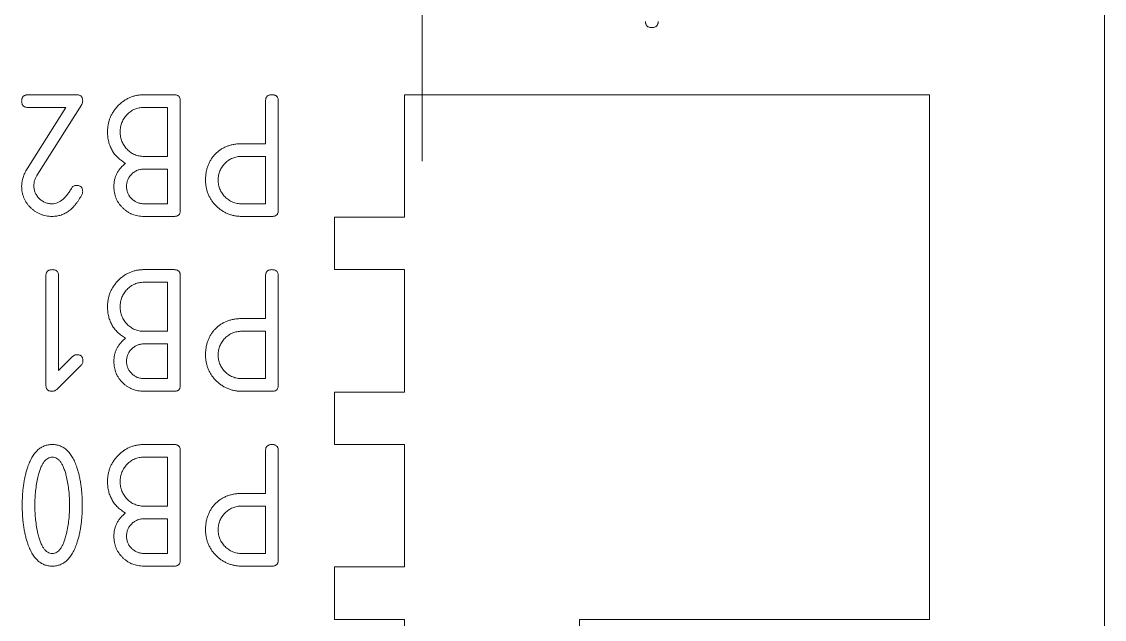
# Model space of a CAD drawing. Header units: inches. Extents: x 0.05 to 2.17, y 6.91 to 8.42.
# Drawn here: x 1.545 to 2.164, y 7.322 to 7.663 of the extents above; entities that cross this region are included whole.
import ezdxf

# ---------------------------------------------------------------- set-up
doc = ezdxf.new("R2010")
doc.units = ezdxf.units.IN
doc.header["$MEASUREMENT"] = 0

# ---------------------------------------------------------------- blocks, each defined once
blk = doc.blocks.new('SW_CENTERMARKSYMBOL_4')
at = {"color": 0, "linetype": 'Continuous', "lineweight": 0}
for p, q in [((0, 0.1), (0, 0.16299)), ((0, 0), (0, 0.1)), ((-0.1, 0), (-0.16299, 0)), ((0, 0), (-0.1, 0)), ((0, 0), (0, -0.1)), ((0, 0), (0.1, 0)), ((0.1, 0), (0.16299, 0)), ((0, -0.1), (0, -0.16299))]:
    blk.add_line(p, q, dxfattribs=at)

msp = doc.modelspace()

# ---------------------------------------------------------------- linework, layer by layer
at = {"color": 7, "linetype": 'Continuous', "lineweight": 15}
for p, q in [((2.16353, 6.92152), (2.16353, 8.42152)), ((1.54813, 7.62152), (1.57604, 7.62152)), ((1.61452, 7.62152), (1.63184, 7.62152)), ((2.06353, 7.62152), (1.76353, 7.62152)), ((1.76353, 7.62152), (1.76353, 7.55152)), ((2.06353, 7.32152), (2.06353, 7.62152)), ((1.54782, 7.57924), (1.56981, 7.61429)), ((1.56981, 7.61429), (1.54813, 7.61429)), ((1.57895, 7.61605), (1.55336, 7.57529)), ((1.62807, 7.61429), (1.61452, 7.61429)), ((1.62807, 7.58629), (1.62807, 7.61429)), ((1.6353, 7.61804), (1.6353, 7.55543)), ((1.68408, 7.59351), (1.68408, 7.61802)), ((1.69131, 7.61804), (1.69131, 7.55543)), ((1.67035, 7.59351), (1.68408, 7.59351)), ((1.61452, 7.58629), (1.62807, 7.58629)), ((1.68408, 7.58629), (1.67053, 7.58629)), ((1.68408, 7.55918), (1.68408, 7.58629)), ((1.62807, 7.57906), (1.61465, 7.57906)), ((1.62807, 7.55918), (1.62807, 7.57906)), ((1.61465, 7.55918), (1.62807, 7.55918)), ((1.67053, 7.55918), (1.68408, 7.55918)), ((1.63185, 7.55196), (1.61461, 7.55196)), ((1.68785, 7.55196), (1.67053, 7.55196)), ((1.76353, 7.55152), (1.72353, 7.55152)), ((1.72353, 7.55152), (1.72353, 7.52152)), ((1.61452, 7.52152), (1.63184, 7.52152)), ((1.72353, 7.52152), (1.76353, 7.52152)), ((1.76353, 7.52152), (1.76353, 7.45152)), ((1.55851, 7.45543), (1.55851, 7.51804)), ((1.56574, 7.51804), (1.56574, 7.46381)), ((1.62807, 7.51429), (1.61452, 7.51429)), ((1.62807, 7.48629), (1.62807, 7.51429)), ((1.6353, 7.51804), (1.6353, 7.45543)), ((1.68408, 7.49351), (1.68408, 7.51802)), ((1.69131, 7.51804), (1.69131, 7.45543)), ((1.67035, 7.49351), (1.68408, 7.49351)), ((1.61452, 7.48629), (1.62807, 7.48629)), ((1.68408, 7.48629), (1.67053, 7.48629)), ((1.68408, 7.45918), (1.68408, 7.48629)), ((1.62807, 7.47906), (1.61465, 7.47906)), ((1.62807, 7.45918), (1.62807, 7.47906)), ((1.56574, 7.46381), (1.57379, 7.47185)), ((1.5787, 7.46693), (1.56504, 7.45333)), ((1.61465, 7.45918), (1.62807, 7.45918)), ((1.67053, 7.45918), (1.68408, 7.45918)), ((1.63185, 7.45196), (1.61461, 7.45196)), ((1.68785, 7.45196), (1.67053, 7.45196)), ((1.76353, 7.45152), (1.72353, 7.45152)), ((1.72353, 7.45152), (1.72353, 7.42152)), ((1.61452, 7.42152), (1.63184, 7.42152)), ((1.72353, 7.42152), (1.76353, 7.42152)), ((1.76353, 7.42152), (1.76353, 7.35152)), ((1.6353, 7.41804), (1.6353, 7.35543)), ((1.68408, 7.39351), (1.68408, 7.41802)), ((1.69131, 7.41804), (1.69131, 7.35543)), ((1.62807, 7.41429), (1.61452, 7.41429)), ((1.62807, 7.38629), (1.62807, 7.41429)), ((1.67035, 7.39351), (1.68408, 7.39351)), ((1.61452, 7.38629), (1.62807, 7.38629)), ((1.68408, 7.38629), (1.67053, 7.38629)), ((1.68408, 7.35918), (1.68408, 7.38629)), ((1.62807, 7.37906), (1.61465, 7.37906)), ((1.62807, 7.35918), (1.62807, 7.37906)), ((1.61465, 7.35918), (1.62807, 7.35918)), ((1.67053, 7.35918), (1.68408, 7.35918)), ((1.63185, 7.35196), (1.61461, 7.35196)), ((1.68785, 7.35196), (1.67053, 7.35196)), ((1.76353, 7.35152), (1.72353, 7.35152)), ((1.72353, 7.35152), (1.72353, 7.32152)), ((1.72353, 7.32152), (1.76353, 7.32152)), ((1.76353, 7.32152), (1.76353, 7.12152)), ((1.86353, 7.08152), (1.86353, 7.32152)), ((1.86353, 7.32152), (2.06353, 7.32152))]:
    msp.add_line(p, q, dxfattribs=at)
for points, knots in [([(1.90484, 7.65996), (1.90456, 7.65997), (1.90403, 7.65999), (1.90328, 7.66014), (1.90264, 7.66041), (1.90211, 7.66079), (1.90171, 7.66128), (1.90142, 7.66188), (1.90126, 7.66258), (1.90124, 7.66308), (1.90123, 7.66335)], [0, 0, 0, 0, 0.149633, 0.28189, 0.40115, 0.511651, 0.621251, 0.734765, 0.860297, 1, 1, 1, 1]), ([(1.90845, 7.66335), (1.90845, 7.66308), (1.90843, 7.66258), (1.90826, 7.66188), (1.90797, 7.66128), (1.90757, 7.66079), (1.90704, 7.66041), (1.90641, 7.66014), (1.90566, 7.65999), (1.90512, 7.65997), (1.90484, 7.65996)], [0, 0, 0, 0, 0.139703, 0.265235, 0.378749, 0.488349, 0.59885, 0.71811, 0.850367, 1, 1, 1, 1]), ([(1.54464, 7.6179), (1.54465, 7.61818), (1.54467, 7.61872), (1.54482, 7.61947), (1.54511, 7.6201), (1.54549, 7.62063), (1.54599, 7.62104), (1.54661, 7.62132), (1.54734, 7.62149), (1.54785, 7.62151), (1.54813, 7.62152)], [0, 0, 0, 0, 0.147514, 0.2779, 0.396465, 0.506856, 0.614905, 0.731241, 0.857381, 1, 1, 1, 1]), ([(1.57604, 7.62152), (1.57632, 7.6215), (1.57683, 7.62149), (1.57756, 7.62133), (1.57818, 7.62107), (1.57868, 7.62067), (1.57906, 7.62016), (1.57935, 7.61956), (1.5795, 7.61884), (1.57952, 7.61833), (1.57953, 7.61806)], [0, 0, 0, 0, 0.1457747, 0.2741428, 0.3920172, 0.50088, 0.6117173, 0.7283586, 0.8567267, 1, 1, 1, 1]), ([(1.59374, 7.60033), (1.59376, 7.60105), (1.5938, 7.60246), (1.59409, 7.60454), (1.59457, 7.60654), (1.59524, 7.60847), (1.59609, 7.61032), (1.59714, 7.61208), (1.59839, 7.61374), (1.5998, 7.61533), (1.60136, 7.61677), (1.60299, 7.61805), (1.60472, 7.61912), (1.60653, 7.62), (1.60842, 7.62067), (1.61038, 7.62118), (1.61242, 7.62146), (1.61381, 7.6215), (1.61452, 7.62152)], [0, 0, 0, 0, 0.065084, 0.128539, 0.190577, 0.252124, 0.313366, 0.375131, 0.438093, 0.502919, 0.567688, 0.630487, 0.691378, 0.752212, 0.812691, 0.873587, 0.935771, 1, 1, 1, 1]), ([(1.63184, 7.62152), (1.63211, 7.6215), (1.63262, 7.62148), (1.63334, 7.62134), (1.63394, 7.62104), (1.63446, 7.62068), (1.63484, 7.62016), (1.63512, 7.61955), (1.63527, 7.61883), (1.63529, 7.61832), (1.6353, 7.61804)], [0, 0, 0, 0, 0.143536, 0.272139, 0.388994, 0.498518, 0.609558, 0.725355, 0.853958, 1, 1, 1, 1]), ([(1.68408, 7.61802), (1.68409, 7.61829), (1.68411, 7.61881), (1.68427, 7.61954), (1.68456, 7.62015), (1.68496, 7.62066), (1.68549, 7.62105), (1.68612, 7.62134), (1.68688, 7.62148), (1.68741, 7.6215), (1.68769, 7.62152)], [0, 0, 0, 0, 0.142325, 0.270585, 0.384466, 0.494192, 0.604355, 0.722675, 0.852791, 1, 1, 1, 1]), ([(1.68769, 7.62152), (1.68797, 7.6215), (1.68851, 7.62148), (1.68926, 7.62134), (1.68989, 7.62105), (1.69043, 7.62068), (1.69082, 7.62017), (1.69111, 7.61955), (1.69128, 7.61883), (1.6913, 7.61832), (1.69131, 7.61804)], [0, 0, 0, 0, 0.147776, 0.278392, 0.397168, 0.506297, 0.616446, 0.730765, 0.857128, 1, 1, 1, 1]), ([(1.54813, 7.61429), (1.54785, 7.6143), (1.54734, 7.61431), (1.54661, 7.61449), (1.54599, 7.61476), (1.54549, 7.61518), (1.54511, 7.6157), (1.54482, 7.61633), (1.54467, 7.61709), (1.54465, 7.61762), (1.54464, 7.6179)], [0, 0, 0, 0, 0.142619, 0.268759, 0.385095, 0.493144, 0.603535, 0.7221, 0.852486, 1, 1, 1, 1]), ([(1.57953, 7.61806), (1.57951, 7.61771), (1.57946, 7.617), (1.57912, 7.61637), (1.57895, 7.61605)], [0, 0, 0, 0, 0.49343, 1, 1, 1, 1]), ([(1.61452, 7.61429), (1.61405, 7.61428), (1.61314, 7.61427), (1.61179, 7.61405), (1.61049, 7.61375), (1.60926, 7.61329), (1.60807, 7.61274), (1.60695, 7.61201), (1.60587, 7.6112), (1.60488, 7.61023), (1.60397, 7.6092), (1.60315, 7.6081), (1.6025, 7.60693), (1.60193, 7.60572), (1.6015, 7.60444), (1.60119, 7.6031), (1.601, 7.60171), (1.60098, 7.60077), (1.60097, 7.60029)], [0, 0, 0, 0, 0.064396, 0.126806, 0.187654, 0.247902, 0.30837, 0.369135, 0.43127, 0.495166, 0.55918, 0.621968, 0.683397, 0.744178, 0.80666, 0.869404, 0.933656, 1, 1, 1, 1]), ([(1.60403, 7.58229), (1.60322, 7.5828), (1.60162, 7.5838), (1.59951, 7.5856), (1.59773, 7.58759), (1.59626, 7.58976), (1.59513, 7.59214), (1.59433, 7.5947), (1.59382, 7.59745), (1.59377, 7.59935), (1.59374, 7.60033)], [0, 0, 0, 0, 0.132444, 0.258043, 0.379321, 0.498503, 0.617298, 0.739303, 0.866051, 1, 1, 1, 1]), ([(1.60097, 7.60029), (1.60098, 7.59981), (1.601, 7.59886), (1.60119, 7.59747), (1.60149, 7.59613), (1.60194, 7.59485), (1.60249, 7.59363), (1.60316, 7.59246), (1.60397, 7.59136), (1.60488, 7.59032), (1.60588, 7.58938), (1.60694, 7.58855), (1.60807, 7.58784), (1.60926, 7.58729), (1.61049, 7.58682), (1.61179, 7.58652), (1.61314, 7.58631), (1.61405, 7.58629), (1.61452, 7.58629)], [0, 0, 0, 0, 0.06633, 0.130568, 0.193932, 0.255785, 0.317145, 0.37856, 0.441335, 0.505336, 0.56877, 0.631289, 0.691696, 0.752151, 0.812386, 0.873221, 0.935618, 1, 1, 1, 1]), ([(1.64975, 7.57273), (1.64977, 7.57349), (1.64979, 7.57496), (1.65007, 7.57712), (1.65052, 7.57916), (1.65114, 7.58111), (1.65195, 7.58294), (1.65295, 7.58465), (1.6541, 7.58627), (1.65545, 7.58776), (1.65692, 7.58912), (1.65852, 7.5903), (1.66024, 7.59128), (1.66205, 7.59211), (1.66398, 7.59273), (1.666, 7.59318), (1.66814, 7.59347), (1.6696, 7.5935), (1.67035, 7.59351)], [0, 0, 0, 0, 0.068717, 0.134459, 0.197768, 0.259523, 0.320051, 0.380045, 0.440313, 0.501403, 0.562462, 0.622636, 0.68263, 0.742941, 0.80388, 0.86677, 0.932141, 1, 1, 1, 1]), ([(1.59736, 7.56901), (1.59737, 7.56967), (1.5974, 7.57098), (1.59775, 7.5729), (1.59827, 7.57471), (1.59899, 7.57644), (1.59995, 7.57806), (1.6011, 7.57958), (1.60246, 7.58102), (1.6035, 7.58186), (1.60403, 7.58229)], [0, 0, 0, 0, 0.129055, 0.254245, 0.376048, 0.496086, 0.616966, 0.739648, 0.867031, 1, 1, 1, 1]), ([(1.67053, 7.58629), (1.67006, 7.58628), (1.66914, 7.58626), (1.6678, 7.58607), (1.66651, 7.58575), (1.66526, 7.58534), (1.66409, 7.58476), (1.66295, 7.5841), (1.66189, 7.58329), (1.66089, 7.58237), (1.65997, 7.58138), (1.65917, 7.58031), (1.6585, 7.57918), (1.65794, 7.578), (1.65751, 7.57676), (1.6572, 7.57547), (1.65701, 7.57412), (1.65699, 7.5732), (1.65698, 7.57273)], [0, 0, 0, 0, 0.06546, 0.128808, 0.190661, 0.251461, 0.312928, 0.373659, 0.436423, 0.500019, 0.563615, 0.626379, 0.68711, 0.747698, 0.809339, 0.871192, 0.93454, 1, 1, 1, 1]), ([(1.54464, 7.56928), (1.54468, 7.5701), (1.54476, 7.57178), (1.54539, 7.57429), (1.5464, 7.57681), (1.54733, 7.57842), (1.54782, 7.57924)], [0, 0, 0, 0, 0.233953, 0.475078, 0.72922, 1, 1, 1, 1]), ([(1.55336, 7.57529), (1.5531, 7.57483), (1.55257, 7.57393), (1.55202, 7.57249), (1.55168, 7.57104), (1.55163, 7.57006), (1.55161, 7.56957)], [0, 0, 0, 0, 0.262922, 0.515349, 0.759133, 1, 1, 1, 1]), ([(1.61465, 7.57906), (1.61398, 7.57902), (1.61266, 7.57896), (1.61076, 7.5784), (1.60903, 7.57746), (1.6075, 7.5762), (1.60621, 7.57468), (1.60526, 7.57298), (1.60468, 7.5711), (1.60462, 7.56979), (1.60458, 7.56912)], [0, 0, 0, 0, 0.128105, 0.250646, 0.374043, 0.501729, 0.628606, 0.750856, 0.87279, 1, 1, 1, 1]), ([(1.56209, 7.55196), (1.56149, 7.55198), (1.56032, 7.55201), (1.5586, 7.55224), (1.55695, 7.55263), (1.55537, 7.55321), (1.55385, 7.55391), (1.55239, 7.55477), (1.55102, 7.55582), (1.54972, 7.55699), (1.54852, 7.55828), (1.54749, 7.55965), (1.5466, 7.56109), (1.54588, 7.5626), (1.54533, 7.56418), (1.54493, 7.56582), (1.54469, 7.56752), (1.54466, 7.56869), (1.54464, 7.56928)], [0, 0, 0, 0, 0.065087, 0.128064, 0.190138, 0.251017, 0.311957, 0.373724, 0.436364, 0.501026, 0.565655, 0.628295, 0.689445, 0.750605, 0.811311, 0.872382, 0.935428, 1, 1, 1, 1]), ([(1.55161, 7.56957), (1.55162, 7.56922), (1.55163, 7.56852), (1.55179, 7.5675), (1.55204, 7.56652), (1.55235, 7.56557), (1.5528, 7.56468), (1.55333, 7.56381), (1.55394, 7.56298), (1.55466, 7.56221), (1.55545, 7.56151), (1.55628, 7.56089), (1.55715, 7.56035), (1.55806, 7.55993), (1.55901, 7.55959), (1.56, 7.55935), (1.56103, 7.55921), (1.56173, 7.55919), (1.56209, 7.55918)], [0, 0, 0, 0, 0.064562, 0.12721, 0.188334, 0.249264, 0.309658, 0.371024, 0.43433, 0.498846, 0.563419, 0.626725, 0.688091, 0.748887, 0.810102, 0.872062, 0.935438, 1, 1, 1, 1]), ([(1.57304, 7.56796), (1.5732, 7.56823), (1.57352, 7.56874), (1.57425, 7.56927), (1.5751, 7.56962), (1.57572, 7.56964), (1.57604, 7.56966)], [0, 0, 0, 0, 0.253392, 0.491961, 0.734391, 1, 1, 1, 1]), ([(1.57604, 7.56966), (1.57632, 7.56965), (1.57683, 7.56963), (1.57756, 7.56948), (1.57817, 7.5692), (1.57867, 7.5688), (1.57907, 7.5683), (1.57935, 7.56769), (1.5795, 7.56696), (1.57952, 7.56645), (1.57953, 7.56617)], [0, 0, 0, 0, 0.145218, 0.273097, 0.391553, 0.5, 0.608447, 0.726903, 0.854782, 1, 1, 1, 1]), ([(1.60458, 7.56912), (1.60462, 7.56845), (1.60468, 7.56715), (1.60526, 7.56527), (1.60621, 7.56356), (1.6075, 7.56205), (1.60903, 7.56078), (1.61077, 7.55986), (1.61266, 7.55928), (1.61398, 7.55922), (1.61465, 7.55918)], [0, 0, 0, 0, 0.127241, 0.248344, 0.371411, 0.498319, 0.626035, 0.74904, 0.871864, 1, 1, 1, 1]), ([(1.67053, 7.55196), (1.66982, 7.55198), (1.66843, 7.55202), (1.66638, 7.55231), (1.6644, 7.55277), (1.66251, 7.55344), (1.6607, 7.5543), (1.65897, 7.55534), (1.65732, 7.55657), (1.65579, 7.55799), (1.65437, 7.55953), (1.65313, 7.56117), (1.6521, 7.56291), (1.65123, 7.56471), (1.65056, 7.56661), (1.6501, 7.56858), (1.64981, 7.57063), (1.64977, 7.57203), (1.64975, 7.57273)], [0, 0, 0, 0, 0.0647948, 0.1279541, 0.1895991, 0.2504661, 0.3116488, 0.3729956, 0.4355625, 0.5, 0.5644375, 0.6270044, 0.6883512, 0.7495339, 0.8104009, 0.8720459, 0.9352052, 1, 1, 1, 1]), ([(1.65698, 7.57273), (1.65699, 7.57227), (1.65701, 7.57135), (1.6572, 7.57), (1.6575, 7.56871), (1.65795, 7.56748), (1.6585, 7.56629), (1.65917, 7.56516), (1.65997, 7.56409), (1.66089, 7.5631), (1.66189, 7.56218), (1.66295, 7.56137), (1.66408, 7.5607), (1.66527, 7.56016), (1.6665, 7.55971), (1.6678, 7.5594), (1.66914, 7.55921), (1.67006, 7.55919), (1.67053, 7.55918)], [0, 0, 0, 0, 0.065465, 0.128819, 0.190678, 0.251701, 0.312893, 0.373629, 0.436398, 0.5, 0.563602, 0.626371, 0.687107, 0.748299, 0.809322, 0.871181, 0.934535, 1, 1, 1, 1]), ([(1.56209, 7.55918), (1.56258, 7.55921), (1.56357, 7.55927), (1.56503, 7.55971), (1.56647, 7.56039), (1.56784, 7.56139), (1.56921, 7.56263), (1.57053, 7.56416), (1.57184, 7.56594), (1.57263, 7.56727), (1.57304, 7.56796)], [0, 0, 0, 0, 0.1003834, 0.2022684, 0.308843, 0.423998, 0.5484756, 0.6853171, 0.8352133, 1, 1, 1, 1]), ([(1.57922, 7.56475), (1.57895, 7.56423), (1.57842, 7.56321), (1.57754, 7.56177), (1.57667, 7.56041), (1.57572, 7.55916), (1.57477, 7.558), (1.57378, 7.55696), (1.57276, 7.556), (1.5717, 7.55516), (1.57062, 7.55439), (1.56949, 7.55374), (1.56834, 7.55318), (1.56714, 7.55275), (1.56593, 7.55239), (1.56468, 7.55213), (1.56339, 7.552), (1.56252, 7.55197), (1.56209, 7.55196)], [0, 0, 0, 0, 0.077961, 0.15219, 0.223907, 0.292609, 0.359143, 0.422763, 0.48419, 0.544178, 0.602917, 0.660013, 0.716725, 0.772647, 0.828584, 0.884684, 0.941861, 1, 1, 1, 1]), ([(1.57953, 7.56617), (1.57952, 7.56592), (1.57951, 7.56542), (1.57931, 7.56497), (1.57922, 7.56475)], [0, 0, 0, 0, 0.511107, 1, 1, 1, 1]), ([(1.61461, 7.55196), (1.61401, 7.55197), (1.61284, 7.55199), (1.61113, 7.55225), (1.60947, 7.55262), (1.60789, 7.55316), (1.60639, 7.55385), (1.60496, 7.55471), (1.6036, 7.55571), (1.60232, 7.55687), (1.60116, 7.55812), (1.60015, 7.55948), (1.59928, 7.56089), (1.59857, 7.56238), (1.59804, 7.56394), (1.59763, 7.56556), (1.59741, 7.56726), (1.59738, 7.56842), (1.59736, 7.56901)], [0, 0, 0, 0, 0.065804, 0.129568, 0.192228, 0.253454, 0.314393, 0.375699, 0.438008, 0.501932, 0.565821, 0.627712, 0.688839, 0.749528, 0.81026, 0.871519, 0.934694, 1, 1, 1, 1]), ([(1.6353, 7.55543), (1.63529, 7.55516), (1.63527, 7.55464), (1.63512, 7.55392), (1.63485, 7.55331), (1.63445, 7.55282), (1.63396, 7.55242), (1.63335, 7.55214), (1.63263, 7.55199), (1.63212, 7.55197), (1.63185, 7.55196)], [0, 0, 0, 0, 0.1463988, 0.2753166, 0.391397, 0.5007259, 0.6100547, 0.7271955, 0.8561132, 1, 1, 1, 1]), ([(1.69131, 7.55543), (1.69129, 7.55516), (1.69127, 7.55464), (1.69112, 7.55392), (1.69086, 7.55331), (1.69046, 7.55281), (1.68995, 7.55243), (1.68935, 7.55213), (1.68863, 7.55199), (1.68812, 7.55197), (1.68785, 7.55196)], [0, 0, 0, 0, 0.146109, 0.274772, 0.390622, 0.499735, 0.610826, 0.727735, 0.856398, 1, 1, 1, 1]), ([(1.55851, 7.51804), (1.55852, 7.51832), (1.55854, 7.51883), (1.55871, 7.51955), (1.559, 7.52017), (1.55939, 7.52068), (1.55993, 7.52105), (1.56056, 7.52134), (1.56131, 7.52148), (1.56184, 7.5215), (1.56213, 7.52152)], [0, 0, 0, 0, 0.142872, 0.269235, 0.383554, 0.493703, 0.602832, 0.721608, 0.852224, 1, 1, 1, 1]), ([(1.56213, 7.52152), (1.56241, 7.5215), (1.56294, 7.52148), (1.5637, 7.52134), (1.56432, 7.52105), (1.56486, 7.52068), (1.56526, 7.52017), (1.56555, 7.51955), (1.56571, 7.51883), (1.56573, 7.51832), (1.56574, 7.51804)], [0, 0, 0, 0, 0.147776, 0.278392, 0.397168, 0.506297, 0.616446, 0.730765, 0.857128, 1, 1, 1, 1]), ([(1.59374, 7.50033), (1.59376, 7.50105), (1.5938, 7.50246), (1.59409, 7.50454), (1.59457, 7.50654), (1.59524, 7.50847), (1.59609, 7.51032), (1.59714, 7.51208), (1.59839, 7.51374), (1.5998, 7.51533), (1.60136, 7.51677), (1.60299, 7.51805), (1.60472, 7.51912), (1.60653, 7.52), (1.60842, 7.52067), (1.61038, 7.52118), (1.61242, 7.52146), (1.61381, 7.5215), (1.61452, 7.52152)], [0, 0, 0, 0, 0.065084, 0.128539, 0.190577, 0.252124, 0.313366, 0.375131, 0.438093, 0.502919, 0.567688, 0.630487, 0.691378, 0.752212, 0.812691, 0.873587, 0.935771, 1, 1, 1, 1]), ([(1.63184, 7.52152), (1.63211, 7.5215), (1.63262, 7.52148), (1.63334, 7.52134), (1.63394, 7.52104), (1.63446, 7.52068), (1.63484, 7.52016), (1.63512, 7.51955), (1.63527, 7.51883), (1.63529, 7.51832), (1.6353, 7.51804)], [0, 0, 0, 0, 0.143536, 0.272139, 0.388994, 0.498518, 0.609558, 0.725355, 0.853958, 1, 1, 1, 1]), ([(1.68408, 7.51802), (1.68409, 7.51829), (1.68411, 7.51881), (1.68427, 7.51954), (1.68456, 7.52015), (1.68496, 7.52066), (1.68549, 7.52105), (1.68612, 7.52134), (1.68688, 7.52148), (1.68741, 7.5215), (1.68769, 7.52152)], [0, 0, 0, 0, 0.142325, 0.270585, 0.384466, 0.494192, 0.604355, 0.722675, 0.852791, 1, 1, 1, 1]), ([(1.68769, 7.52152), (1.68797, 7.5215), (1.68851, 7.52148), (1.68926, 7.52134), (1.68989, 7.52105), (1.69043, 7.52068), (1.69082, 7.52017), (1.69111, 7.51955), (1.69128, 7.51883), (1.6913, 7.51832), (1.69131, 7.51804)], [0, 0, 0, 0, 0.147776, 0.278392, 0.397168, 0.506297, 0.616446, 0.730765, 0.857128, 1, 1, 1, 1]), ([(1.61452, 7.51429), (1.61405, 7.51428), (1.61314, 7.51427), (1.61179, 7.51405), (1.61049, 7.51375), (1.60926, 7.51329), (1.60807, 7.51274), (1.60695, 7.51201), (1.60587, 7.5112), (1.60488, 7.51023), (1.60397, 7.5092), (1.60315, 7.5081), (1.6025, 7.50693), (1.60193, 7.50572), (1.6015, 7.50444), (1.60119, 7.5031), (1.601, 7.50171), (1.60098, 7.50077), (1.60097, 7.50029)], [0, 0, 0, 0, 0.064396, 0.126806, 0.187654, 0.247902, 0.30837, 0.369135, 0.43127, 0.495166, 0.55918, 0.621968, 0.683397, 0.744178, 0.80666, 0.869404, 0.933656, 1, 1, 1, 1]), ([(1.60403, 7.48229), (1.60322, 7.4828), (1.60162, 7.4838), (1.59951, 7.4856), (1.59773, 7.48759), (1.59626, 7.48976), (1.59513, 7.49214), (1.59433, 7.4947), (1.59382, 7.49745), (1.59377, 7.49935), (1.59374, 7.50033)], [0, 0, 0, 0, 0.132444, 0.258043, 0.379321, 0.498503, 0.617298, 0.739303, 0.866051, 1, 1, 1, 1]), ([(1.60097, 7.50029), (1.60098, 7.49981), (1.601, 7.49886), (1.60119, 7.49747), (1.60149, 7.49613), (1.60194, 7.49485), (1.60249, 7.49363), (1.60316, 7.49246), (1.60397, 7.49136), (1.60488, 7.49032), (1.60588, 7.48938), (1.60694, 7.48855), (1.60807, 7.48784), (1.60926, 7.48729), (1.61049, 7.48682), (1.61179, 7.48652), (1.61314, 7.48631), (1.61405, 7.48629), (1.61452, 7.48629)], [0, 0, 0, 0, 0.06633, 0.130568, 0.193932, 0.255785, 0.317145, 0.37856, 0.441335, 0.505336, 0.56877, 0.631289, 0.691696, 0.752151, 0.812386, 0.873221, 0.935618, 1, 1, 1, 1]), ([(1.64975, 7.47273), (1.64977, 7.47349), (1.64979, 7.47496), (1.65007, 7.47712), (1.65052, 7.47916), (1.65114, 7.48111), (1.65195, 7.48294), (1.65295, 7.48465), (1.6541, 7.48627), (1.65545, 7.48776), (1.65692, 7.48912), (1.65852, 7.4903), (1.66024, 7.49128), (1.66205, 7.49211), (1.66398, 7.49273), (1.666, 7.49318), (1.66814, 7.49347), (1.6696, 7.4935), (1.67035, 7.49351)], [0, 0, 0, 0, 0.068717, 0.134459, 0.197768, 0.259523, 0.320051, 0.380045, 0.440313, 0.501403, 0.562462, 0.622636, 0.68263, 0.742941, 0.80388, 0.86677, 0.932141, 1, 1, 1, 1]), ([(1.67053, 7.48629), (1.67006, 7.48628), (1.66914, 7.48626), (1.6678, 7.48607), (1.66651, 7.48575), (1.66526, 7.48534), (1.66409, 7.48476), (1.66295, 7.4841), (1.66189, 7.48329), (1.66089, 7.48237), (1.65997, 7.48138), (1.65917, 7.48031), (1.6585, 7.47918), (1.65794, 7.478), (1.65751, 7.47676), (1.6572, 7.47547), (1.65701, 7.47412), (1.65699, 7.4732), (1.65698, 7.47273)], [0, 0, 0, 0, 0.06546, 0.128808, 0.190661, 0.251461, 0.312928, 0.373659, 0.436423, 0.500019, 0.563615, 0.626379, 0.68711, 0.747698, 0.809339, 0.871192, 0.93454, 1, 1, 1, 1]), ([(1.59736, 7.46901), (1.59737, 7.46967), (1.5974, 7.47098), (1.59775, 7.4729), (1.59827, 7.47471), (1.59899, 7.47644), (1.59995, 7.47806), (1.6011, 7.47958), (1.60246, 7.48102), (1.6035, 7.48186), (1.60403, 7.48229)], [0, 0, 0, 0, 0.129055, 0.254245, 0.376048, 0.496086, 0.616966, 0.739648, 0.867031, 1, 1, 1, 1]), ([(1.61465, 7.47906), (1.61398, 7.47902), (1.61266, 7.47896), (1.61076, 7.4784), (1.60903, 7.47746), (1.6075, 7.4762), (1.60621, 7.47468), (1.60526, 7.47298), (1.60468, 7.4711), (1.60462, 7.46979), (1.60458, 7.46912)], [0, 0, 0, 0, 0.128105, 0.250646, 0.374043, 0.501729, 0.628606, 0.750856, 0.87279, 1, 1, 1, 1]), ([(1.57379, 7.47185), (1.57395, 7.472), (1.57429, 7.47231), (1.57489, 7.4726), (1.57553, 7.47283), (1.57598, 7.47284), (1.57621, 7.47285)], [0, 0, 0, 0, 0.252697, 0.500907, 0.742629, 1, 1, 1, 1]), ([(1.57621, 7.47285), (1.57649, 7.47284), (1.577, 7.47282), (1.57773, 7.47267), (1.57834, 7.47239), (1.57884, 7.47199), (1.57924, 7.47149), (1.57952, 7.47088), (1.57967, 7.47015), (1.57969, 7.46964), (1.5797, 7.46936)], [0, 0, 0, 0, 0.1452183, 0.2730965, 0.3915527, 0.5, 0.6084473, 0.7269035, 0.8547817, 1, 1, 1, 1]), ([(1.67053, 7.45196), (1.66982, 7.45198), (1.66843, 7.45202), (1.66638, 7.45231), (1.6644, 7.45277), (1.66251, 7.45344), (1.6607, 7.4543), (1.65897, 7.45534), (1.65732, 7.45657), (1.65579, 7.45799), (1.65437, 7.45953), (1.65313, 7.46117), (1.6521, 7.46291), (1.65123, 7.46471), (1.65056, 7.46661), (1.6501, 7.46858), (1.64981, 7.47063), (1.64977, 7.47203), (1.64975, 7.47273)], [0, 0, 0, 0, 0.064795, 0.127954, 0.189599, 0.250466, 0.311649, 0.372996, 0.435562, 0.5, 0.564438, 0.627004, 0.688351, 0.749534, 0.810401, 0.872046, 0.935205, 1, 1, 1, 1]), ([(1.65698, 7.47273), (1.65699, 7.47227), (1.65701, 7.47135), (1.6572, 7.47), (1.6575, 7.46871), (1.65795, 7.46748), (1.6585, 7.46629), (1.65917, 7.46516), (1.65997, 7.46409), (1.66089, 7.4631), (1.66189, 7.46218), (1.66295, 7.46137), (1.66408, 7.4607), (1.66527, 7.46016), (1.6665, 7.45971), (1.6678, 7.4594), (1.66914, 7.45921), (1.67006, 7.45919), (1.67053, 7.45918)], [0, 0, 0, 0, 0.065465, 0.128819, 0.190678, 0.251701, 0.312893, 0.373629, 0.436398, 0.5, 0.563602, 0.626371, 0.687107, 0.748299, 0.809322, 0.871181, 0.934535, 1, 1, 1, 1]), ([(1.5797, 7.46936), (1.57969, 7.46913), (1.57968, 7.46868), (1.57946, 7.46804), (1.57916, 7.46743), (1.57885, 7.4671), (1.5787, 7.46693)], [0, 0, 0, 0, 0.257371, 0.499093, 0.747303, 1, 1, 1, 1]), ([(1.61461, 7.45196), (1.61401, 7.45197), (1.61284, 7.45199), (1.61113, 7.45225), (1.60947, 7.45262), (1.60789, 7.45316), (1.60639, 7.45385), (1.60496, 7.45471), (1.6036, 7.45571), (1.60232, 7.45687), (1.60116, 7.45812), (1.60015, 7.45948), (1.59928, 7.46089), (1.59857, 7.46238), (1.59804, 7.46394), (1.59763, 7.46556), (1.59741, 7.46726), (1.59738, 7.46842), (1.59736, 7.46901)], [0, 0, 0, 0, 0.065804, 0.129568, 0.192228, 0.253454, 0.314393, 0.375699, 0.438008, 0.501932, 0.565821, 0.627712, 0.688839, 0.749528, 0.81026, 0.871519, 0.934694, 1, 1, 1, 1]), ([(1.60458, 7.46912), (1.60462, 7.46845), (1.60468, 7.46715), (1.60526, 7.46527), (1.60621, 7.46356), (1.6075, 7.46205), (1.60903, 7.46078), (1.61077, 7.45986), (1.61266, 7.45928), (1.61398, 7.45922), (1.61465, 7.45918)], [0, 0, 0, 0, 0.127241, 0.248344, 0.371411, 0.498319, 0.626035, 0.74904, 0.871864, 1, 1, 1, 1]), ([(1.56213, 7.45196), (1.56184, 7.45197), (1.56131, 7.45199), (1.56056, 7.45214), (1.55993, 7.45242), (1.5594, 7.45281), (1.55899, 7.45331), (1.55871, 7.45392), (1.55854, 7.45464), (1.55852, 7.45516), (1.55851, 7.45543)], [0, 0, 0, 0, 0.147843, 0.278518, 0.397347, 0.507983, 0.616273, 0.730643, 0.857063, 1, 1, 1, 1]), ([(1.56504, 7.45333), (1.5648, 7.45312), (1.56435, 7.45273), (1.56363, 7.45228), (1.56288, 7.45201), (1.56237, 7.45198), (1.56213, 7.45196)], [0, 0, 0, 0, 0.283405, 0.539418, 0.775462, 1, 1, 1, 1]), ([(1.6353, 7.45543), (1.63529, 7.45516), (1.63527, 7.45464), (1.63512, 7.45392), (1.63485, 7.45331), (1.63445, 7.45282), (1.63396, 7.45242), (1.63335, 7.45214), (1.63263, 7.45199), (1.63212, 7.45197), (1.63185, 7.45196)], [0, 0, 0, 0, 0.146399, 0.275317, 0.391397, 0.500726, 0.610055, 0.727195, 0.856113, 1, 1, 1, 1]), ([(1.69131, 7.45543), (1.69129, 7.45516), (1.69127, 7.45464), (1.69112, 7.45392), (1.69086, 7.45331), (1.69046, 7.45281), (1.68995, 7.45243), (1.68935, 7.45213), (1.68863, 7.45199), (1.68812, 7.45197), (1.68785, 7.45196)], [0, 0, 0, 0, 0.146109, 0.274772, 0.390622, 0.499735, 0.610826, 0.727735, 0.856398, 1, 1, 1, 1]), ([(1.54798, 7.40823), (1.54817, 7.40877), (1.54854, 7.40982), (1.54914, 7.41134), (1.54981, 7.41273), (1.5505, 7.41403), (1.55123, 7.41523), (1.55203, 7.41631), (1.55285, 7.41731), (1.5537, 7.4182), (1.55462, 7.41898), (1.55556, 7.41967), (1.55656, 7.42023), (1.55759, 7.4207), (1.55867, 7.42107), (1.55979, 7.42132), (1.56094, 7.42148), (1.56173, 7.4215), (1.56213, 7.42152)], [0, 0, 0, 0, 0.081934, 0.159923, 0.23404, 0.304535, 0.371349, 0.43574, 0.497221, 0.556528, 0.613598, 0.669339, 0.723865, 0.778045, 0.832369, 0.887167, 0.94245, 1, 1, 1, 1]), ([(1.56213, 7.42152), (1.56253, 7.4215), (1.56331, 7.42148), (1.56447, 7.42132), (1.56559, 7.42107), (1.56666, 7.4207), (1.5677, 7.42023), (1.56869, 7.41966), (1.56964, 7.419), (1.57054, 7.41822), (1.57141, 7.41734), (1.57223, 7.41634), (1.57302, 7.41526), (1.57376, 7.41406), (1.57444, 7.41276), (1.57512, 7.41138), (1.57571, 7.40987), (1.57608, 7.40882), (1.57627, 7.40829)], [0, 0, 0, 0, 0.057672, 0.113073, 0.167987, 0.222426, 0.276722, 0.331364, 0.386831, 0.444023, 0.502971, 0.564583, 0.629111, 0.696067, 0.766712, 0.840374, 0.91853, 1, 1, 1, 1]), ([(1.59374, 7.40033), (1.59376, 7.40105), (1.5938, 7.40246), (1.59409, 7.40454), (1.59457, 7.40654), (1.59524, 7.40847), (1.59609, 7.41032), (1.59714, 7.41208), (1.59839, 7.41374), (1.5998, 7.41533), (1.60136, 7.41677), (1.60299, 7.41805), (1.60472, 7.41912), (1.60653, 7.42), (1.60842, 7.42067), (1.61038, 7.42118), (1.61242, 7.42146), (1.61381, 7.4215), (1.61452, 7.42152)], [0, 0, 0, 0, 0.065084, 0.128539, 0.190577, 0.252124, 0.313366, 0.375131, 0.438093, 0.502919, 0.567688, 0.630487, 0.691378, 0.752212, 0.812691, 0.873587, 0.935771, 1, 1, 1, 1]), ([(1.63184, 7.42152), (1.63211, 7.4215), (1.63262, 7.42148), (1.63334, 7.42134), (1.63394, 7.42104), (1.63446, 7.42068), (1.63484, 7.42016), (1.63512, 7.41955), (1.63527, 7.41883), (1.63529, 7.41832), (1.6353, 7.41804)], [0, 0, 0, 0, 0.143536, 0.272139, 0.388994, 0.498518, 0.609558, 0.725355, 0.853958, 1, 1, 1, 1]), ([(1.68408, 7.41802), (1.68409, 7.41829), (1.68411, 7.41881), (1.68427, 7.41954), (1.68456, 7.42015), (1.68496, 7.42066), (1.68549, 7.42105), (1.68612, 7.42134), (1.68688, 7.42148), (1.68741, 7.4215), (1.68769, 7.42152)], [0, 0, 0, 0, 0.142325, 0.270585, 0.384466, 0.494192, 0.604355, 0.722675, 0.852791, 1, 1, 1, 1]), ([(1.68769, 7.42152), (1.68797, 7.4215), (1.68851, 7.42148), (1.68926, 7.42134), (1.68989, 7.42105), (1.69043, 7.42068), (1.69082, 7.42017), (1.69111, 7.41955), (1.69128, 7.41883), (1.6913, 7.41832), (1.69131, 7.41804)], [0, 0, 0, 0, 0.147776, 0.278392, 0.397168, 0.506297, 0.616446, 0.730765, 0.857128, 1, 1, 1, 1]), ([(1.54496, 7.38674), (1.54497, 7.38776), (1.54498, 7.38976), (1.54513, 7.39272), (1.54537, 7.39556), (1.54571, 7.3983), (1.54613, 7.40094), (1.54663, 7.40347), (1.54725, 7.4059), (1.54774, 7.40746), (1.54798, 7.40823)], [0, 0, 0, 0, 0.140519, 0.275999, 0.40661, 0.533181, 0.65581, 0.774031, 0.888986, 1, 1, 1, 1]), ([(1.56213, 7.41429), (1.56167, 7.41425), (1.56077, 7.41418), (1.55948, 7.4136), (1.55831, 7.41268), (1.55724, 7.41139), (1.55626, 7.40977), (1.55539, 7.40777), (1.55458, 7.40545), (1.55416, 7.40375), (1.55394, 7.40286)], [0, 0, 0, 0, 0.089767, 0.179504, 0.276313, 0.384559, 0.509798, 0.653524, 0.816068, 1, 1, 1, 1]), ([(1.57031, 7.40286), (1.57009, 7.40375), (1.56968, 7.40545), (1.56887, 7.40778), (1.56799, 7.40976), (1.56703, 7.4114), (1.56595, 7.41268), (1.56477, 7.4136), (1.56349, 7.41418), (1.56258, 7.41425), (1.56213, 7.41429)], [0, 0, 0, 0, 0.183909, 0.346434, 0.490142, 0.614879, 0.723721, 0.820518, 0.910244, 1, 1, 1, 1]), ([(1.57627, 7.40829), (1.57651, 7.40752), (1.577, 7.40595), (1.57763, 7.40353), (1.57812, 7.40098), (1.57857, 7.39834), (1.57888, 7.39559), (1.57913, 7.39273), (1.57927, 7.38977), (1.57928, 7.38776), (1.57929, 7.38674)], [0, 0, 0, 0, 0.110726, 0.225383, 0.343932, 0.466347, 0.592512, 0.724071, 0.859845, 1, 1, 1, 1]), ([(1.61452, 7.41429), (1.61405, 7.41428), (1.61314, 7.41427), (1.61179, 7.41405), (1.61049, 7.41375), (1.60926, 7.41329), (1.60807, 7.41274), (1.60695, 7.41201), (1.60587, 7.4112), (1.60488, 7.41023), (1.60397, 7.4092), (1.60315, 7.4081), (1.6025, 7.40693), (1.60193, 7.40572), (1.6015, 7.40444), (1.60119, 7.4031), (1.601, 7.40171), (1.60098, 7.40077), (1.60097, 7.40029)], [0, 0, 0, 0, 0.064396, 0.126806, 0.187654, 0.247902, 0.30837, 0.369135, 0.43127, 0.495166, 0.55918, 0.621968, 0.683397, 0.744178, 0.80666, 0.869404, 0.933656, 1, 1, 1, 1]), ([(1.55394, 7.40286), (1.55367, 7.40157), (1.55313, 7.39898), (1.55259, 7.395), (1.55226, 7.39091), (1.55221, 7.38814), (1.55219, 7.38674)], [0, 0, 0, 0, 0.241782, 0.489119, 0.741, 1, 1, 1, 1]), ([(1.57206, 7.38674), (1.57204, 7.38814), (1.572, 7.39091), (1.57166, 7.395), (1.57113, 7.39898), (1.57058, 7.40157), (1.57031, 7.40286)], [0, 0, 0, 0, 0.259, 0.510881, 0.758218, 1, 1, 1, 1]), ([(1.60403, 7.38229), (1.60322, 7.3828), (1.60162, 7.3838), (1.59951, 7.3856), (1.59773, 7.38759), (1.59626, 7.38976), (1.59513, 7.39214), (1.59433, 7.3947), (1.59382, 7.39745), (1.59377, 7.39935), (1.59374, 7.40033)], [0, 0, 0, 0, 0.132444, 0.258043, 0.379321, 0.498503, 0.617298, 0.739303, 0.866051, 1, 1, 1, 1]), ([(1.60097, 7.40029), (1.60098, 7.39981), (1.601, 7.39886), (1.60119, 7.39747), (1.60149, 7.39613), (1.60194, 7.39485), (1.60249, 7.39363), (1.60316, 7.39246), (1.60397, 7.39136), (1.60488, 7.39032), (1.60588, 7.38938), (1.60694, 7.38855), (1.60807, 7.38784), (1.60926, 7.38729), (1.61049, 7.38682), (1.61179, 7.38652), (1.61314, 7.38631), (1.61405, 7.38629), (1.61452, 7.38629)], [0, 0, 0, 0, 0.06633, 0.130568, 0.193932, 0.255785, 0.317145, 0.37856, 0.441335, 0.505336, 0.56877, 0.631289, 0.691696, 0.752151, 0.812386, 0.873221, 0.935618, 1, 1, 1, 1]), ([(1.64975, 7.37273), (1.64977, 7.37349), (1.64979, 7.37496), (1.65007, 7.37712), (1.65052, 7.37916), (1.65114, 7.38111), (1.65195, 7.38294), (1.65295, 7.38465), (1.6541, 7.38627), (1.65545, 7.38776), (1.65692, 7.38912), (1.65852, 7.3903), (1.66024, 7.39128), (1.66205, 7.39211), (1.66398, 7.39273), (1.666, 7.39318), (1.66814, 7.39347), (1.6696, 7.3935), (1.67035, 7.39351)], [0, 0, 0, 0, 0.068717, 0.134459, 0.197768, 0.259523, 0.320051, 0.380045, 0.440313, 0.501403, 0.562462, 0.622636, 0.68263, 0.742941, 0.80388, 0.86677, 0.932141, 1, 1, 1, 1]), ([(1.54798, 7.36524), (1.54774, 7.36601), (1.54725, 7.36758), (1.54663, 7.37), (1.54613, 7.37254), (1.54571, 7.37517), (1.54537, 7.37791), (1.54513, 7.38076), (1.54498, 7.38371), (1.54497, 7.38572), (1.54496, 7.38674)], [0, 0, 0, 0, 0.111014, 0.225969, 0.34419, 0.466819, 0.59339, 0.724001, 0.859481, 1, 1, 1, 1]), ([(1.55219, 7.38674), (1.55221, 7.38533), (1.55226, 7.38256), (1.55259, 7.37846), (1.55312, 7.37448), (1.55367, 7.37189), (1.55394, 7.37062)], [0, 0, 0, 0, 0.2598641, 0.5117411, 0.7590745, 1, 1, 1, 1]), ([(1.57026, 7.37066), (1.57054, 7.37196), (1.5711, 7.37456), (1.57165, 7.37855), (1.572, 7.38262), (1.57204, 7.38536), (1.57206, 7.38674)], [0, 0, 0, 0, 0.2451986, 0.4931824, 0.7448016, 1, 1, 1, 1]), ([(1.57929, 7.38674), (1.57928, 7.38572), (1.57927, 7.38371), (1.57913, 7.38074), (1.57888, 7.37788), (1.57857, 7.37513), (1.57812, 7.37249), (1.57763, 7.36995), (1.577, 7.36752), (1.57651, 7.36595), (1.57627, 7.36518)], [0, 0, 0, 0, 0.140155, 0.275929, 0.407488, 0.533653, 0.656068, 0.774617, 0.889274, 1, 1, 1, 1]), ([(1.67053, 7.38629), (1.67006, 7.38628), (1.66914, 7.38626), (1.6678, 7.38607), (1.66651, 7.38575), (1.66526, 7.38534), (1.66409, 7.38476), (1.66295, 7.3841), (1.66189, 7.38329), (1.66089, 7.38237), (1.65997, 7.38138), (1.65917, 7.38031), (1.6585, 7.37918), (1.65794, 7.378), (1.65751, 7.37676), (1.6572, 7.37547), (1.65701, 7.37412), (1.65699, 7.3732), (1.65698, 7.37273)], [0, 0, 0, 0, 0.06546, 0.128808, 0.190661, 0.251461, 0.312928, 0.373659, 0.436423, 0.500019, 0.563615, 0.626379, 0.68711, 0.747698, 0.809339, 0.871192, 0.93454, 1, 1, 1, 1]), ([(1.59736, 7.36901), (1.59737, 7.36967), (1.5974, 7.37098), (1.59775, 7.3729), (1.59827, 7.37471), (1.59899, 7.37644), (1.59995, 7.37806), (1.6011, 7.37958), (1.60246, 7.38102), (1.6035, 7.38186), (1.60403, 7.38229)], [0, 0, 0, 0, 0.129055, 0.254245, 0.376048, 0.496086, 0.616966, 0.739648, 0.867031, 1, 1, 1, 1]), ([(1.61465, 7.37906), (1.61398, 7.37902), (1.61266, 7.37896), (1.61076, 7.3784), (1.60903, 7.37746), (1.6075, 7.3762), (1.60621, 7.37468), (1.60526, 7.37298), (1.60468, 7.3711), (1.60462, 7.36979), (1.60458, 7.36912)], [0, 0, 0, 0, 0.128105, 0.250646, 0.374043, 0.501729, 0.628606, 0.750856, 0.87279, 1, 1, 1, 1]), ([(1.67053, 7.35196), (1.66982, 7.35198), (1.66843, 7.35202), (1.66638, 7.35231), (1.6644, 7.35277), (1.66251, 7.35344), (1.6607, 7.3543), (1.65897, 7.35534), (1.65732, 7.35657), (1.65579, 7.35799), (1.65437, 7.35953), (1.65313, 7.36117), (1.6521, 7.36291), (1.65123, 7.36471), (1.65056, 7.36661), (1.6501, 7.36858), (1.64981, 7.37063), (1.64977, 7.37203), (1.64975, 7.37273)], [0, 0, 0, 0, 0.064795, 0.127954, 0.189599, 0.250466, 0.311649, 0.372996, 0.435562, 0.5, 0.564438, 0.627004, 0.688351, 0.749534, 0.810401, 0.872046, 0.935205, 1, 1, 1, 1]), ([(1.65698, 7.37273), (1.65699, 7.37227), (1.65701, 7.37135), (1.6572, 7.37), (1.6575, 7.36871), (1.65795, 7.36748), (1.6585, 7.36629), (1.65917, 7.36516), (1.65997, 7.36409), (1.66089, 7.3631), (1.66189, 7.36218), (1.66295, 7.36137), (1.66408, 7.3607), (1.66527, 7.36016), (1.6665, 7.35971), (1.6678, 7.3594), (1.66914, 7.35921), (1.67006, 7.35919), (1.67053, 7.35918)], [0, 0, 0, 0, 0.065465, 0.128819, 0.190678, 0.251701, 0.312893, 0.373629, 0.436398, 0.5, 0.563602, 0.626371, 0.687107, 0.748299, 0.809322, 0.871181, 0.934535, 1, 1, 1, 1]), ([(1.56213, 7.35196), (1.56173, 7.35197), (1.56094, 7.35199), (1.55979, 7.35215), (1.55867, 7.3524), (1.55759, 7.35277), (1.55656, 7.35324), (1.55556, 7.35381), (1.55462, 7.35449), (1.5537, 7.35527), (1.55285, 7.35616), (1.55203, 7.35716), (1.55123, 7.35824), (1.5505, 7.35944), (1.54981, 7.36074), (1.54914, 7.36214), (1.54854, 7.36365), (1.54817, 7.3647), (1.54798, 7.36524)], [0, 0, 0, 0, 0.05755, 0.112833, 0.167631, 0.221955, 0.276135, 0.330661, 0.386402, 0.443472, 0.502779, 0.56426, 0.628651, 0.695465, 0.76596, 0.840077, 0.918066, 1, 1, 1, 1]), ([(1.55394, 7.37062), (1.55416, 7.36972), (1.55458, 7.36803), (1.55539, 7.3657), (1.55625, 7.36371), (1.55725, 7.36209), (1.5583, 7.36079), (1.55948, 7.35988), (1.56077, 7.35929), (1.56167, 7.35922), (1.56213, 7.35918)], [0, 0, 0, 0, 0.183947, 0.346505, 0.490242, 0.614695, 0.723664, 0.820481, 0.910226, 1, 1, 1, 1]), ([(1.56213, 7.35918), (1.56258, 7.35922), (1.56348, 7.35929), (1.56476, 7.35987), (1.56592, 7.3608), (1.56699, 7.36209), (1.56794, 7.36373), (1.56883, 7.36572), (1.56962, 7.36806), (1.57004, 7.36976), (1.57026, 7.37066)], [0, 0, 0, 0, 0.08884, 0.178578, 0.274646, 0.383607, 0.509162, 0.652035, 0.815162, 1, 1, 1, 1]), ([(1.57627, 7.36518), (1.57608, 7.36465), (1.57571, 7.36361), (1.57512, 7.3621), (1.57444, 7.36071), (1.57376, 7.35941), (1.57302, 7.35821), (1.57223, 7.35713), (1.57141, 7.35614), (1.57054, 7.35526), (1.56964, 7.35448), (1.56869, 7.35381), (1.5677, 7.35324), (1.56666, 7.35277), (1.56559, 7.3524), (1.56447, 7.35215), (1.56331, 7.35199), (1.56253, 7.35197), (1.56213, 7.35196)], [0, 0, 0, 0, 0.08147, 0.159626, 0.233288, 0.303933, 0.370889, 0.435417, 0.497029, 0.555977, 0.613169, 0.668636, 0.723278, 0.777574, 0.832013, 0.886927, 0.942328, 1, 1, 1, 1]), ([(1.61461, 7.35196), (1.61401, 7.35197), (1.61284, 7.35199), (1.61113, 7.35225), (1.60947, 7.35262), (1.60789, 7.35316), (1.60639, 7.35385), (1.60496, 7.35471), (1.6036, 7.35571), (1.60232, 7.35687), (1.60116, 7.35812), (1.60015, 7.35948), (1.59928, 7.36089), (1.59857, 7.36238), (1.59804, 7.36394), (1.59763, 7.36556), (1.59741, 7.36726), (1.59738, 7.36842), (1.59736, 7.36901)], [0, 0, 0, 0, 0.065804, 0.129568, 0.192228, 0.253454, 0.314393, 0.375699, 0.438008, 0.501932, 0.565821, 0.627712, 0.688839, 0.749528, 0.81026, 0.871519, 0.934694, 1, 1, 1, 1]), ([(1.60458, 7.36912), (1.60462, 7.36845), (1.60468, 7.36715), (1.60526, 7.36527), (1.60621, 7.36356), (1.6075, 7.36205), (1.60903, 7.36078), (1.61077, 7.35986), (1.61266, 7.35928), (1.61398, 7.35922), (1.61465, 7.35918)], [0, 0, 0, 0, 0.127241, 0.248344, 0.371411, 0.498319, 0.626035, 0.74904, 0.871864, 1, 1, 1, 1]), ([(1.6353, 7.35543), (1.63529, 7.35516), (1.63527, 7.35464), (1.63512, 7.35392), (1.63485, 7.35331), (1.63445, 7.35282), (1.63396, 7.35242), (1.63335, 7.35214), (1.63263, 7.35199), (1.63212, 7.35197), (1.63185, 7.35196)], [0, 0, 0, 0, 0.146399, 0.275317, 0.391397, 0.500726, 0.610055, 0.727195, 0.856113, 1, 1, 1, 1]), ([(1.69131, 7.35543), (1.69129, 7.35516), (1.69127, 7.35464), (1.69112, 7.35392), (1.69086, 7.35331), (1.69046, 7.35281), (1.68995, 7.35243), (1.68935, 7.35213), (1.68863, 7.35199), (1.68812, 7.35197), (1.68785, 7.35196)], [0, 0, 0, 0, 0.146109, 0.274772, 0.390622, 0.499735, 0.610826, 0.727735, 0.856398, 1, 1, 1, 1])]:
    msp.add_open_spline(points, degree=3, knots=knots, dxfattribs=at)

# ---------------------------------------------------------------- block references
at = {"color": 7, "linetype": 'Continuous', "lineweight": 0}
msp.add_blockref('SW_CENTERMARKSYMBOL_4', (1.77353, 7.74652), dxfattribs=at)

doc.saveas('drawing.dxf')
